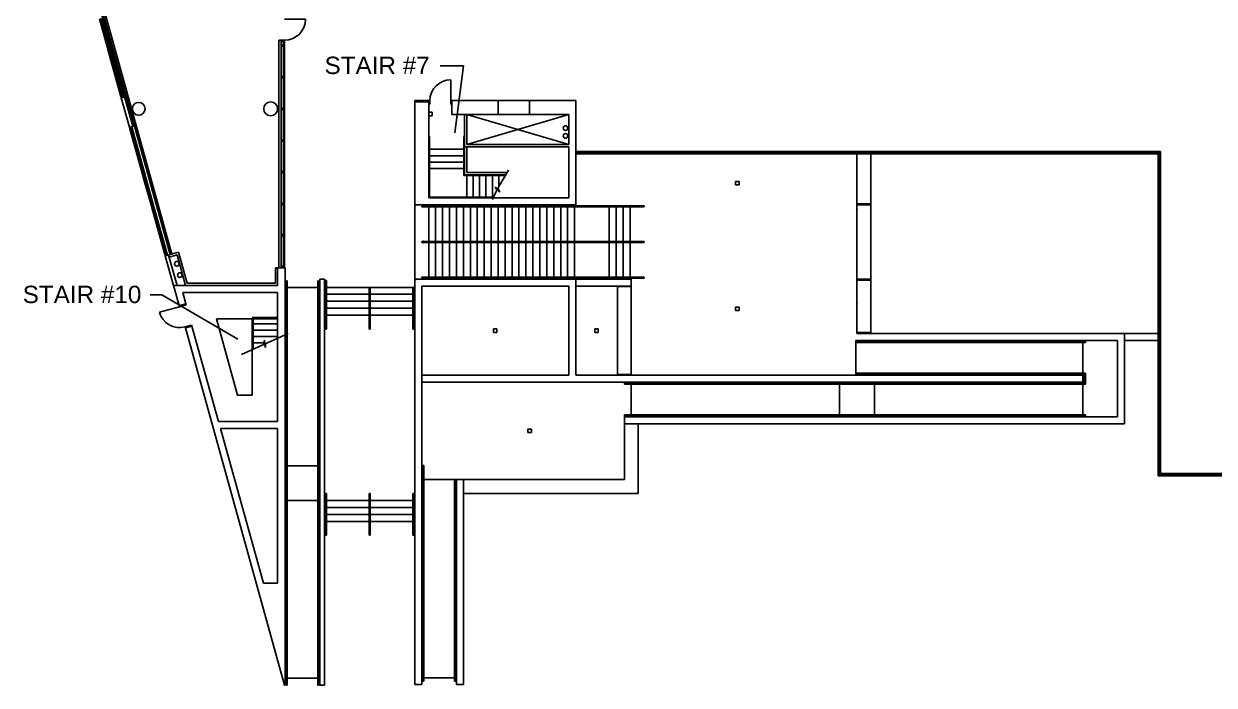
# Model space of a CAD drawing. Header units: inches. Extents: x 12 to 4361, y 16 to 3418.
# Drawn here: x 654 to 2710, y 16 to 1158 of the extents above; entities that cross this region are included whole.
import ezdxf

# ---------------------------------------------------------------- set-up
doc = ezdxf.new("R2010")
doc.units = ezdxf.units.IN
doc.header["$MEASUREMENT"] = 0
for name, color, linetype in [('A-DOOR', 4, 'Continuous'), ('A-FLOOR-TEXT', 7, 'Continuous'), ('A-FLOR-HRAL', 4, 'Continuous'), ('A-FLOR-STRS', 4, 'Continuous'), ('A-GLAZ', 3, 'Continuous'), ('A-ROOF-OTLN', 6, 'Continuous'), ('A-WALL', 5, 'Continuous'), ('A-WALL-JAMB', 6, 'Continuous'), ('L-PLNT-BEDS', 3, 'Continuous'), ('P-SANR-FTXT', 5, 'Continuous'), ('P-STRM-PIPE', 5, 'Continuous'), ('S-COLS', 6, 'Continuous'), ('S-JNTS-CTRL', 4, 'Continuous')]:
    doc.layers.add(name, color=color, linetype=linetype)
doc.styles.get("Standard").update_dxf_attribs({"font": 'arial.ttf'})

# ---------------------------------------------------------------- blocks, each defined once
blk = doc.blocks.new('1')
at = {"layer": 'A-DOOR'}
blk.add_line((475.8, 2912.9), (475.8, 2948.9), dxfattribs=at)
blk.add_arc((475.8, 2912.9), 36, 0, 90, dxfattribs=at)

msp = doc.modelspace()

# ---------------------------------------------------------------- linework, layer by layer
for p, q in [((1595, 1001), (1419, 949.3)), ((1419, 1001), (1595, 949.3))]:
    msp.add_line(p, q)
at = {"layer": 'A-FLOOR-TEXT'}
for p, q in [((1373.1, 1085.1), (1413.2, 1085.1)), ((1413.2, 1085.1), (1398.4, 969.2)), ((871.7, 689.6), (891.7, 689.6)), ((891.7, 689.6), (1023.4, 613.1))]:
    msp.add_line(p, q, dxfattribs=at)
at = {"layer": 'A-FLOR-HRAL'}
for p, q in [((1354.3, 963), (1353, 963)), ((1354.3, 963), (1354.3, 858.3)), ((1413.5, 963), (1413.5, 895.8)), ((1414.8, 963), (1413.5, 963)), ((1414.8, 945), (1414.8, 897)), ((1607, 937), (2617, 937)), ((1607, 935), (2615, 935)), ((2615, 935), (2615, 379.1)), ((2615, 935), (2615, 379.1)), ((2617, 937), (2617, 381.1)), ((2617, 937), (2617, 381.1)), ((1413.5, 895.8), (1485.4, 895.8)), ((1414.8, 897), (1486.2, 897)), ((1341, 843.5), (1725, 843.5)), ((1354.3, 858.3), (1464.9, 858.3)), ((1725, 843.5), (1725, 841.5)), ((1341, 841.5), (1725, 841.5)), ((1341, 781.9), (1341, 779.9)), ((1341, 781.9), (1725, 781.9)), ((1725, 781.9), (1725, 779.9)), ((1341, 779.9), (1725, 779.9)), ((1341, 720.4), (1341, 718.4)), ((1341, 720.4), (1725, 720.4)), ((1725, 720.4), (1725, 718.4)), ((1106.5, 714.7), (1106.5, 16)), ((1108.5, 714.7), (1108.5, 16)), ((1161.5, 714.7), (1161.5, 16)), ((1163.5, 714.7), (1163.5, 16)), ((1174.5, 714.7), (1174.5, 630.7)), ((1176.5, 714.7), (1174.5, 714.7)), ((1176.5, 714.7), (1176.5, 630.7)), ((1252, 702.7), (1250, 702.7)), ((1250, 702.7), (1250, 630.7)), ((1252, 702.7), (1252, 630.7)), ((1327.5, 702.7), (1325.5, 702.7)), ((1325.5, 702.7), (1325.5, 630.7)), ((1327.5, 702.7), (1327.5, 630.7)), ((1341, 718.4), (1725, 718.4)), ((1048, 650.8), (1050, 650.8)), ((1050, 650.8), (1050, 596)), ((1174.5, 630.7), (1176.5, 630.7)), ((1250, 630.7), (1252, 630.7)), ((1325.5, 630.7), (1327.5, 630.7)), ((2091, 609.5), (2487.5, 609.5)), ((2091, 607.5), (2487.5, 607.5)), ((2487.5, 607.5), (2487.5, 609.5)), ((1691, 537.5), (1691, 535.5)), ((1691, 537.5), (2485.5, 537.5)), ((1691, 535.5), (2487.5, 535.5)), ((2091, 554.5), (2487.5, 554.5)), ((2091, 552.5), (2485.5, 552.5)), ((2485.5, 537.5), (2485.5, 552.5)), ((2487.5, 535.5), (2487.5, 554.5)), ((1691, 482.5), (1691, 480.5)), ((1691, 482.5), (2487.5, 482.5)), ((1691, 480.5), (2487.5, 480.5)), ((2487.5, 482.5), (2487.5, 480.5)), ((1342.5, 395), (1342.5, 23)), ((1344.5, 395), (1342.5, 395)), ((1344.5, 395), (1344.5, 23)), ((1397.5, 371), (1397.5, 23)), ((1399.5, 371), (1399.5, 23)), ((2615, 379.1), (3020, 379.1)), ((2617, 381.1), (3020, 381.1)), ((1176.5, 346.7), (1174.5, 346.7)), ((1174.5, 346.7), (1174.5, 274.7)), ((1176.5, 346.7), (1176.5, 274.7)), ((1250, 346.7), (1250, 274.7)), ((1252, 346.7), (1250, 346.7)), ((1252, 346.7), (1252, 274.7)), ((1325.5, 346.7), (1325.5, 274.7)), ((1327.5, 346.7), (1327.5, 274.7)), ((1174.5, 274.7), (1176.5, 274.7)), ((1250, 274.7), (1252, 274.7)), ((1325.5, 274.7), (1327.5, 274.7)), ((1344.5, 23), (1342.5, 23)), ((1397.5, 23), (1399.5, 23)), ((1106.5, 16), (1108.5, 16)), ((1161.5, 16), (1163.5, 16))]:
    msp.add_line(p, q, dxfattribs=at)
for p in [(1344.1, 782), (1344.1, 779.9)]:
    msp.add_point(p, dxfattribs=at)
at = {"layer": 'A-FLOR-STRS'}
for p, q in [((1413.5, 941), (1354.3, 941)), ((1413.5, 930), (1354.3, 930)), ((1413.5, 919), (1354.3, 919)), ((1413.5, 908), (1354.3, 908)), ((1474.3, 876.6), (1490.8, 905.1)), ((1419, 858.3), (1419, 895.8)), ((1430, 858.3), (1430, 895.8)), ((1441, 858.3), (1441, 895.8)), ((1452, 858.3), (1452, 895.8)), ((1463, 858.3), (1463, 895.8)), ((1474, 875.9), (1474, 895.8)), ((1485, 895.1), (1485, 895.8)), ((1469, 867.3), (1463, 854.3)), ((1467.8, 876.3), (1467.6, 876.3)), ((1467.6, 876.3), (1467.6, 876)), ((1471, 870.7), (1467.6, 876)), ((1475.5, 867.6), (1467.8, 876.3)), ((1471, 870.7), (1469, 867.3)), ((1472.4, 873.2), (1474.3, 876.6)), ((1472.4, 873.2), (1475.8, 867.8)), ((1475.7, 867.6), (1475.5, 867.6)), ((1475.8, 867.8), (1475.7, 867.6)), ((1341, 843.5), (1341, 841.5)), ((1353, 845), (1353, 843.5)), ((1365, 845), (1365, 843.5)), ((1377, 845), (1377, 843.5)), ((1389, 845), (1389, 843.5)), ((1401, 845), (1401, 843.5)), ((1413, 845), (1413, 843.5)), ((1425, 845), (1425, 843.5)), ((1437, 845), (1437, 843.5)), ((1449, 845), (1449, 843.5)), ((1461, 845), (1461, 843.5)), ((1463, 857), (1463, 857)), ((1473, 845), (1473, 843.5)), ((1485, 845), (1485, 843.5)), ((1497, 845), (1497, 843.5)), ((1509, 845), (1509, 843.5)), ((1521, 845), (1521, 843.5)), ((1533, 845), (1533, 843.5)), ((1545, 845), (1545, 843.5)), ((1557, 845), (1557, 843.5)), ((1569, 845), (1569, 843.5)), ((1581, 845), (1581, 843.5)), ((1593, 845), (1593, 843.5)), ((1605, 845), (1605, 843.5)), ((1353, 841.5), (1353, 781.9)), ((1353, 841.5), (1353, 841.4)), ((1353, 839.4), (1353, 779.8)), ((1365, 841.5), (1365, 781.9)), ((1365, 841.5), (1365, 841.4)), ((1365, 839.4), (1365, 779.8)), ((1377, 841.5), (1377, 781.9)), ((1377, 841.5), (1377, 841.4)), ((1377, 839.4), (1377, 779.8)), ((1389, 841.5), (1389, 781.9)), ((1401, 841.5), (1401, 781.9)), ((1413, 841.5), (1413, 781.9)), ((1425, 841.5), (1425, 781.9)), ((1437, 841.5), (1437, 781.9)), ((1449, 841.5), (1449, 781.9)), ((1461, 841.5), (1461, 781.9)), ((1473, 841.5), (1473, 781.9)), ((1485, 841.5), (1485, 781.9)), ((1497, 841.5), (1497, 781.9)), ((1509, 841.5), (1509, 781.9)), ((1521, 841.5), (1521, 781.9)), ((1533, 841.5), (1533, 781.9)), ((1545, 841.5), (1545, 781.9)), ((1557, 841.5), (1557, 781.9)), ((1569, 841.5), (1569, 781.9)), ((1581, 841.5), (1581, 781.9)), ((1593, 841.5), (1593, 781.9)), ((1605, 841.5), (1605, 781.9)), ((1665, 841.5), (1665, 781.9)), ((1677, 841.5), (1677, 781.9)), ((1689, 841.5), (1689, 781.9)), ((1701, 841.5), (1701, 781.9)), ((1353, 779.9), (1353, 720.4)), ((1353, 777.8), (1353, 720.4)), ((1365, 779.9), (1365, 720.4)), ((1365, 777.8), (1365, 720.4)), ((1377, 779.9), (1377, 720.4)), ((1377, 777.8), (1377, 720.4)), ((1389, 779.9), (1389, 720.4)), ((1401, 779.9), (1401, 720.4)), ((1413, 779.9), (1413, 720.4)), ((1425, 779.9), (1425, 720.4)), ((1437, 779.9), (1437, 720.4)), ((1449, 779.9), (1449, 720.4)), ((1461, 779.9), (1461, 720.4)), ((1473, 779.9), (1473, 720.4)), ((1485, 779.9), (1485, 720.4)), ((1497, 779.9), (1497, 720.4)), ((1509, 779.9), (1509, 720.4)), ((1521, 779.9), (1521, 720.4)), ((1533, 779.9), (1533, 720.4)), ((1545, 779.9), (1545, 720.4)), ((1557, 779.9), (1557, 720.4)), ((1569, 779.9), (1569, 720.4)), ((1581, 779.9), (1581, 720.4)), ((1593, 779.9), (1593, 720.4)), ((1605, 779.9), (1605, 720.4)), ((1665, 779.9), (1665, 720.4)), ((1677, 779.9), (1677, 720.4)), ((1689, 779.9), (1689, 720.4)), ((1701, 779.9), (1701, 720.4)), ((1105, 702.7), (1106.5, 702.7)), ((1105, 702.7), (1106.5, 702.7)), ((1108.5, 702.7), (1161.5, 702.7)), ((1163.5, 702.7), (1165, 702.7)), ((1174.5, 702.7), (1173, 702.7)), ((1250, 702.7), (1176.5, 702.7)), ((1325.5, 702.7), (1252, 702.7)), ((1329, 702.7), (1327.5, 702.7)), ((1327.5, 702.7), (1329, 702.7)), ((1353, 718.4), (1353, 716.9)), ((1353, 718.4), (1353, 718.2)), ((1365, 718.4), (1365, 716.9)), ((1365, 718.4), (1365, 718.2)), ((1377, 718.4), (1377, 716.9)), ((1377, 718.4), (1377, 718.2)), ((1389, 718.4), (1389, 716.9)), ((1401, 718.4), (1401, 716.9)), ((1413, 718.4), (1413, 716.9)), ((1425, 718.4), (1425, 716.9)), ((1437, 718.4), (1437, 716.9)), ((1449, 718.4), (1449, 716.9)), ((1461, 718.4), (1461, 716.9)), ((1473, 718.4), (1473, 716.9)), ((1485, 718.4), (1485, 716.9)), ((1497, 718.4), (1497, 716.9)), ((1509, 718.4), (1509, 716.9)), ((1521, 718.4), (1521, 716.9)), ((1533, 718.4), (1533, 716.9)), ((1545, 718.4), (1545, 716.9)), ((1557, 718.4), (1557, 716.9)), ((1569, 718.4), (1569, 716.9)), ((1581, 718.4), (1581, 716.9)), ((1593, 718.4), (1593, 716.9)), ((1605, 718.4), (1605, 716.9)), ((1665, 718.4), (1665, 716.9)), ((1677, 718.4), (1677, 716.9)), ((1689, 718.4), (1689, 716.9)), ((1701, 718.4), (1701, 716.9)), ((1174.5, 690.7), (1173, 690.7)), ((1173, 678.7), (1174.5, 678.7)), ((1250, 690.7), (1176.5, 690.7)), ((1176.5, 678.7), (1250, 678.7)), ((1325.5, 690.7), (1252, 690.7)), ((1252, 678.7), (1325.5, 678.7)), ((1329, 690.7), (1327.5, 690.7)), ((1327.5, 690.7), (1329, 690.7)), ((1173, 666.7), (1174.5, 666.7)), ((1176.5, 666.7), (1250, 666.7)), ((1252, 666.7), (1325.5, 666.7)), ((1327.5, 678.6), (1329, 678.6)), ((1327.5, 664.7), (1329, 664.7)), ((1048, 648.5), (1092, 648.5)), ((1050, 650.8), (1092, 650.8)), ((1050, 639.8), (1092, 639.8)), ((1173, 654.7), (1174.5, 654.7)), ((1176.5, 654.7), (1250, 654.7)), ((1252, 654.7), (1325.5, 654.7)), ((1050, 628.8), (1092, 628.8)), ((1050, 617.8), (1092, 617.8)), ((1074.8, 607.1), (1110.3, 623.1)), ((1029.6, 586.8), (1065.1, 602.8)), ((1050, 606.8), (1068.7, 606.8)), ((1068.6, 604.4), (1065.1, 602.8)), ((1068.6, 604.4), (1069, 610.7)), ((1069, 610.7), (1069.2, 610.9)), ((1069.2, 610.9), (1069.4, 610.7)), ((1069.4, 610.7), (1070.5, 599.2)), ((1070.5, 599.2), (1070.7, 599)), ((1070.7, 599), (1070.9, 599.2)), ((1071.2, 605.5), (1070.9, 599.2)), ((1071.2, 605.5), (1074.8, 607.1)), ((2483, 609.5), (2483, 611)), ((1703, 539), (1703, 537.5)), ((2063, 539), (2063, 537.5)), ((2123, 539), (2123, 537.5)), ((2483, 551), (2483, 552.5)), ((2483, 539), (2483, 537.5)), ((1703, 480.5), (1703, 479)), ((2063, 480.5), (2063, 479)), ((2123, 480.5), (2123, 479)), ((2483, 480.5), (2483, 479)), ((1106.5, 394.7), (1105, 394.7)), ((1105, 334.7), (1106.5, 334.7)), ((1173, 334.7), (1174.5, 334.7)), ((1176.5, 334.7), (1250, 334.7)), ((1252, 334.7), (1325.5, 334.7)), ((1325.5, 346.7), (1327.5, 346.7)), ((1327.5, 334.7), (1329, 334.7)), ((1173, 322.7), (1174.5, 322.7)), ((1173, 310.7), (1174.5, 310.7)), ((1176.5, 322.7), (1250, 322.7)), ((1176.5, 310.7), (1250, 310.7)), ((1252, 322.7), (1325.5, 322.7)), ((1252, 310.7), (1325.5, 310.7)), ((1327.5, 322.7), (1329, 322.7)), ((1327.5, 310.7), (1329, 310.7)), ((1173, 298.7), (1174.5, 298.7)), ((1176.5, 298.7), (1250, 298.7)), ((1252, 298.7), (1325.5, 298.7)), ((1327.5, 298.7), (1329, 298.7)), ((1105, 28), (1106.5, 28)), ((1165, 28), (1163.5, 28))]:
    msp.add_line(p, q, dxfattribs=at)
msp.add_point((1344.7, 718.4), dxfattribs=at)
at = {"layer": 'A-GLAZ'}
for p, q in [((784.1, 1166.1), (798, 1115.9)), ((786, 1166.6), (800, 1116.4)), ((787.9, 1167.1), (801.9, 1116.9)), ((821.3, 1032.3), (798.7, 1113.4)), ((823.2, 1032.8), (800.6, 1114)), ((825.1, 1033.4), (802.6, 1114.5)), ((1098, 1126.9), (1098, 1121.3)), ((1098, 1118.8), (1098, 1066.7)), ((1102, 1126.9), (1102, 1121.3)), ((1102, 1118.8), (1102, 1066.7)), ((1104, 1126.9), (1104, 1121.3)), ((1104, 1118.8), (1104, 1066.7)), ((1098, 1064.2), (1098, 1012.1)), ((1102, 1064.2), (1102, 1012.1)), ((1104, 1064.2), (1104, 1012.1)), ((1098, 1009.6), (1098, 957.5)), ((1102, 1009.6), (1102, 957.5)), ((1104, 1009.6), (1104, 957.5)), ((836.7, 976.6), (859.3, 895.5)), ((838.6, 977.2), (861.2, 896)), ((840.6, 977.7), (863.1, 896.5)), ((1098, 955), (1098, 902.9)), ((1102, 955), (1102, 902.9)), ((1104, 955), (1104, 902.9)), ((873.9, 842.8), (859.9, 893.1)), ((875.8, 843.4), (861.9, 893.6)), ((877.8, 843.9), (863.8, 894.1)), ((1098, 900.4), (1098, 848.3)), ((1102, 900.4), (1102, 848.3)), ((1104, 900.4), (1104, 848.3)), ((1098, 845.8), (1098, 793.7)), ((1102, 845.8), (1102, 793.7)), ((1104, 845.8), (1104, 793.7)), ((897.1, 759.3), (874.6, 840.4)), ((899.1, 759.8), (876.5, 841)), ((901, 760.4), (878.4, 841.5)), ((1098, 791.2), (1098, 739.1)), ((1102, 791.2), (1102, 739.1)), ((1104, 791.2), (1104, 739.1))]:
    msp.add_line(p, q, dxfattribs=at)
at = {"layer": 'A-ROOF-OTLN'}
for p, q in [((768.8, 1254.5), (906.5, 759.3)), ((770.1, 1261), (909.4, 760.1)), ((1094, 1129.4), (1094, 736.6)), ((1098, 1129.4), (1094, 1129.4)), ((1607, 933), (2614, 933)), ((2613, 933), (2613, 377.1)), ((986.3, 648.5), (1048, 648.5)), ((986.3, 648.5), (1022.7, 516.4)), ((1048, 648.5), (1048, 594.2)), ((1048, 595.1), (1048, 516.4)), ((1022.7, 516.4), (1048, 516.4)), ((2613, 377.1), (3020, 377.1))]:
    msp.add_line(p, q, dxfattribs=at)
at = {"layer": 'A-WALL'}
for p, q in [((827.7, 1031.5), (766, 1253.7)), ((831.1, 1032.4), (821.9, 1029.9)), ((836.1, 979.1), (821.9, 1029.9)), ((841.8, 980.7), (827.7, 1031.5)), ((845.2, 981.6), (831.1, 1032.4)), ((1329, 845), (1329, 1025)), ((1329, 1025), (1353, 1025)), ((1329, 842.9), (1329, 1022.9)), ((1329, 1022.9), (1353, 1022.9)), ((1353, 1025), (1355, 1025)), ((1353, 857), (1353, 1025)), ((1353, 857), (1353, 1022.9)), ((1353, 1019), (1355, 1019)), ((1355, 1025), (1355, 1019)), ((1391, 1025), (1393, 1025)), ((1391, 1025), (1391, 1019)), ((1391, 1019), (1393, 1019)), ((1393, 1001), (1393, 1025)), ((1393, 1025), (1607, 1025)), ((1473, 1001), (1473, 1025)), ((1527, 1001), (1527, 1025)), ((1607, 845), (1607, 1025)), ((1359, 1004.9), (1353, 1004.9)), ((1359, 998.9), (1353, 998.9)), ((1359, 998.9), (1359, 1004.9)), ((1393, 1001), (1595, 1001)), ((1414.8, 945), (1414.8, 1001)), ((1419, 949.3), (1419, 1001)), ((1595, 949.3), (1595, 1001)), ((845.2, 981.6), (836.1, 979.1)), ((1419, 949.3), (1595, 949.3)), ((1414.8, 945), (1595, 945)), ((1419, 901), (1419, 945)), ((1595, 945), (1595, 857)), ((1419, 901), (1488.5, 901)), ((1329, 845), (1329, 716.9)), ((1329, 845), (1607, 845)), ((1353, 857), (1595, 857)), ((920.9, 763.3), (897.8, 756.9)), ((920.9, 763.3), (935.8, 709.7)), ((912.2, 706.1), (897.8, 756.9)), ((918.4, 706.1), (903.6, 758.5)), ((918.4, 758.8), (904.6, 755)), ((918.4, 758.8), (933, 706.1)), ((1088.4, 736.6), (1088.4, 709.7)), ((1092, 736.6), (1088.4, 736.6)), ((1092, 736.6), (1092, 706.1)), ((1092, 736.6), (1105, 736.6)), ((1105, 736.6), (1105, 16)), ((912.2, 706.1), (921.9, 671.3)), ((912.2, 706.1), (1092, 706.1)), ((935.8, 709.7), (1088.4, 709.7)), ((1165, 716.7), (1165, 16)), ((1165, 716.7), (1173, 716.7)), ((1173, 716.7), (1173, 16)), ((1329, 716.9), (1703, 716.9)), ((1329, 716.9), (1385.7, 716.9)), ((1329, 716.9), (1329, 16.9)), ((1329, 714.7), (1329, 16.9)), ((1341, 704.9), (1595, 704.9)), ((1341, 704.9), (1341, 16.9)), ((1341, 702.7), (1341, 72.4)), ((1595, 704.9), (1595, 551)), ((1607, 716.9), (1607, 551)), ((1607, 716.9), (1607, 704.9)), ((1607, 704.9), (1703, 704.9)), ((1679, 704.9), (1679, 551)), ((1679, 703.9), (1703, 703.9)), ((1703, 716.9), (1703, 551)), ((928, 694.1), (1092, 694.1)), ((928, 694.1), (933.4, 674.5)), ((1092, 694.1), (1092, 470.9)), ((932.6, 632.7), (1104, 16)), ((943.6, 635.8), (990, 470.9)), ((2555, 623), (2555, 467)), ((2091, 611), (2543, 611)), ((2543, 611), (2543, 479)), ((2555, 611), (2606, 611)), ((2555, 611), (2613, 611)), ((1341, 551), (1595, 551)), ((1341, 539), (2483, 539)), ((1364, 539), (2483, 539)), ((1607, 551), (1691, 551)), ((1679, 552), (1703, 552)), ((1691, 551), (2483, 551)), ((2483, 539), (2483, 551)), ((1691, 479), (1691, 371)), ((1691, 479), (2543, 479)), ((990, 470.9), (1092, 470.9)), ((993.4, 458.9), (1067.6, 191.9)), ((993.4, 458.9), (1092, 458.9)), ((1092, 458.9), (1092, 191.9)), ((1092, 458.9), (1092, 191.9)), ((1691, 467), (2555, 467)), ((1715, 467), (1715, 347)), ((1401, 371), (1691, 371)), ((1401, 371), (1401, 16.9)), ((1413, 371), (1413, 16.9)), ((1413, 347), (1715, 347)), ((1067.6, 191.9), (1092, 191.9)), ((1341, 25.4), (1341, 16.9)), ((1105.1, 16), (1104, 16)), ((1165, 16), (1173, 16)), ((1329, 16.9), (1341, 16.9)), ((1401, 16.9), (1413, 16.9))]:
    msp.add_line(p, q, dxfattribs=at)
at = {"layer": 'A-WALL-JAMB'}
for p, q in [((798, 1115.9), (801.9, 1116.9)), ((798.7, 1113.4), (798, 1115.9)), ((798.7, 1113.4), (802.6, 1114.5)), ((801.9, 1116.9), (802.6, 1114.5)), ((1098, 1126.9), (1098, 1129.4)), ((1104, 1129.4), (1098, 1129.4)), ((1104, 1126.9), (1098, 1126.9)), ((1104, 1121.3), (1098, 1121.3)), ((1098, 1118.8), (1098, 1121.3)), ((1104, 1118.8), (1098, 1118.8)), ((1104, 1126.9), (1104, 1129.4)), ((1104, 1118.8), (1104, 1121.3)), ((1098, 1064.2), (1098, 1066.7)), ((1104, 1066.7), (1098, 1066.7)), ((1104, 1064.2), (1098, 1064.2)), ((1104, 1064.2), (1104, 1066.7)), ((825.1, 1033.4), (821.3, 1032.3)), ((821.9, 1029.9), (821.3, 1032.3)), ((825.1, 1033.4), (825.8, 1030.9)), ((1098, 1009.6), (1098, 1012.1)), ((1104, 1012.1), (1098, 1012.1)), ((1104, 1009.6), (1098, 1009.6)), ((1104, 1009.6), (1104, 1012.1)), ((1104, 1009.6), (1104, 1012.1)), ((836.1, 979.1), (836.7, 976.6)), ((840.6, 977.7), (836.7, 976.6)), ((840.6, 977.7), (839.9, 980.1)), ((1098, 955), (1098, 957.5)), ((1104, 957.5), (1098, 957.5)), ((1104, 955), (1098, 955)), ((1104, 955), (1104, 957.5)), ((859.3, 895.5), (863.1, 896.5)), ((859.3, 895.5), (859.9, 893.1)), ((859.9, 893.1), (863.8, 894.1)), ((863.8, 894.1), (863.1, 896.5)), ((1098, 900.4), (1098, 902.9)), ((1104, 902.9), (1098, 902.9)), ((1104, 900.4), (1098, 900.4)), ((1104, 900.4), (1104, 902.9)), ((873.9, 842.8), (877.8, 843.9)), ((877.8, 843.9), (878.4, 841.5)), ((1098, 845.8), (1098, 848.3)), ((1104, 848.3), (1098, 848.3)), ((1104, 845.8), (1098, 845.8)), ((1104, 845.8), (1104, 848.3)), ((874.6, 840.4), (873.9, 842.8)), ((874.6, 840.4), (878.4, 841.5)), ((1104, 793.7), (1098, 793.7)), ((1098, 791.2), (1098, 793.7)), ((1104, 791.2), (1098, 791.2)), ((1104, 791.2), (1104, 793.7)), ((901, 760.4), (897.1, 759.3)), ((897.8, 756.9), (897.1, 759.3)), ((901, 760.4), (901.6, 757.9)), ((1104, 739.1), (1098, 739.1)), ((1098, 736.6), (1098, 739.1)), ((1104, 736.6), (1104, 739.1)), ((933.4, 674.5), (921.9, 671.3)), ((922.4, 669.3), (921.9, 671.3)), ((933.9, 672.5), (922.4, 669.3)), ((933.9, 672.5), (933.4, 674.5)), ((943.1, 637.7), (932, 634.6)), ((943.6, 635.8), (943.1, 637.7)), ((932.6, 632.7), (932, 634.6)), ((943.6, 635.8), (932.6, 632.7))]:
    msp.add_line(p, q, dxfattribs=at)
at = {"layer": 'L-PLNT-BEDS'}
for p, q in [((2092.8, 933), (2092.8, 623)), ((2116.8, 933), (2116.8, 623)), ((2092.8, 847), (2116.8, 847)), ((2092.8, 845), (2116.8, 845)), ((2092.8, 716.9), (2116.8, 716.9)), ((2092.8, 714.9), (2116.8, 714.9)), ((2092.8, 625), (2116.8, 625)), ((2092.8, 623), (2613, 623))]:
    msp.add_line(p, q, dxfattribs=at)
for p in [(2092.8, 838.7), (2092.8, 674.7)]:
    msp.add_point(p, dxfattribs=at)
at = {"layer": 'P-SANR-FTXT'}
for p, q in [((1889.3, 885.5), (1883.3, 885.5)), ((1883.3, 885.5), (1883.3, 879.5)), ((1889.3, 879.5), (1889.3, 885.5)), ((1883.3, 879.5), (1889.3, 879.5)), ((1889.3, 668.5), (1883.3, 668.5)), ((1883.3, 668.5), (1883.3, 662.5)), ((1883.3, 662.5), (1889.3, 662.5)), ((1889.3, 662.5), (1889.3, 668.5)), ((1471, 630.9), (1465, 630.9)), ((1465, 630.9), (1465, 624.9)), ((1465, 624.9), (1471, 624.9)), ((1471, 624.9), (1471, 630.9)), ((1640, 630.9), (1640, 624.9)), ((1646, 630.9), (1640, 630.9)), ((1640, 624.9), (1646, 624.9)), ((1646, 624.9), (1646, 630.9)), ((1530.5, 458), (1524.5, 458)), ((1524.5, 458), (1524.5, 452)), ((1530.5, 452), (1530.5, 458)), ((1524.5, 452), (1530.5, 452))]:
    msp.add_line(p, q, dxfattribs=at)
at = {"layer": 'P-STRM-PIPE'}
for centre in [(917.9, 743.4), (923.1, 723.9)]:
    msp.add_circle(centre, 4, dxfattribs=at)
at = {"layer": 'S-COLS'}
for centre, radius in [((852.1, 1010.9), 11), ((1080, 1010.9), 12), ((1589.4, 977.7), 4), ((1589.4, 964.2), 4)]:
    msp.add_circle(centre, radius, dxfattribs=at)
at = {"layer": 'S-JNTS-CTRL'}
for p, q in [((2091, 611), (2091, 551)), ((2483, 554.5), (2483, 607.5)), ((2483, 581), (2483, 571)), ((1703, 535.5), (1703, 482.5)), ((2063, 535.5), (2063, 482.5)), ((2123, 535.5), (2123, 482.5)), ((2483, 535.5), (2483, 482.5)), ((2123, 509), (2123, 499)), ((1164.5, 394.7), (1108.5, 394.7)), ((1341, 371), (1342.5, 371)), ((1344.5, 371), (1401, 371)), ((1108.5, 334.7), (1164.5, 334.7)), ((1161.5, 28), (1108.5, 28)), ((1341, 28.9), (1342.5, 28.9)), ((1344.5, 28.9), (1397.5, 28.9)), ((1399.5, 28.9), (1401, 28.9))]:
    msp.add_line(p, q, dxfattribs=at)

# ---------------------------------------------------------------- block references
at = {"layer": 'A-DOOR', "rotation": 270}
msp.add_blockref('1', (-1808.8, 1641.2), dxfattribs=at)
at = {"layer": 'A-DOOR', "xscale": -1}
msp.add_blockref('1', (1866.9, -1887.9), dxfattribs=at)
at = {"layer": 'A-DOOR', "xscale": -1, "rotation": 105.5371000004831}
msp.add_blockref('1', (3601.4, 1908), dxfattribs=at)

# ---------------------------------------------------------------- texts
at = {"layer": 'A-FLOOR-TEXT'}
for s, p in [('STAIR #7', (1173.1, 1070.9)), ('STAIR #10', (651.6, 675.5))]:
    msp.add_text(s, height=30, dxfattribs=at).set_placement(p)

doc.saveas('drawing.dxf')
